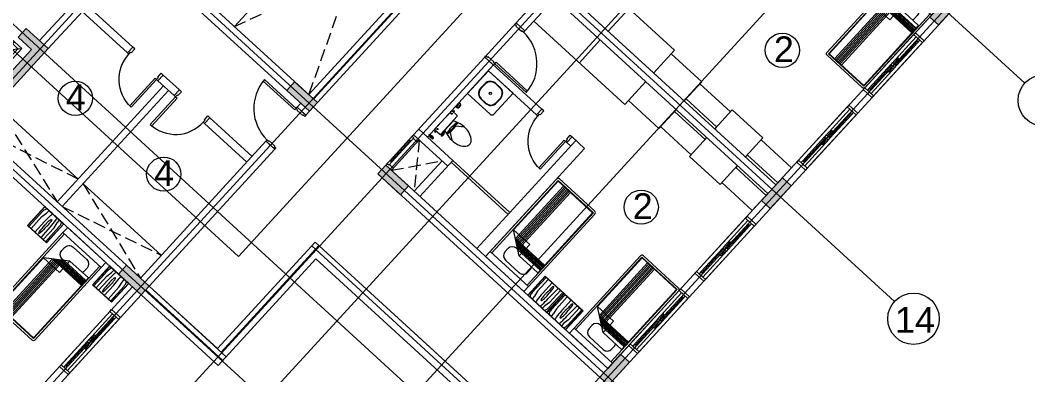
# Model space of a CAD drawing. Header units: metres. Extents: x 750 to 3116, y -341 to 1465.
# Drawn here: x 1608.08 to 1627.66, y 898.9 to 905.79 of the extents above; entities that cross this region are included whole.
import ezdxf
from ezdxf.enums import TextEntityAlignment as Align

# ---------------------------------------------------------------- set-up
doc = ezdxf.new("R2010")
doc.units = ezdxf.units.M
doc.linetypes.add('ACAD_ISO02W100', pattern=[15, 12, -3])
for name, color, linetype, lineweight in [('A-Door', 254, 'Continuous', 5), ('Bathroom Door', 252, 'Continuous', 5), ('Bathroom fur', 252, 'Continuous', 5), ('Centre Line', 7, 'Continuous', 13), ('Column', 50, 'Continuous', 20), ('Cutout', 153, 'Continuous', 5), ('Door', 253, 'Continuous', 5), ('Furniture', 44, 'Continuous', 5), ('GUIDE LINE', 7, 'Continuous', 5), ('Hatch', 251, 'Continuous', 5), ('Hidden line', 251, 'Continuous', 5), ('Interior wall', 31, 'Continuous', 13), ('Inverted beam', 252, 'Continuous', 5), ('Railing', 190, 'Continuous', 5), ('Wall ext', 20, 'Continuous', 18), ('WINDOW', 33, 'Continuous', 5)]:
    doc.layers.add(name, color=color, linetype=linetype, lineweight=lineweight)
doc.layers.add('Text', color=7, linetype='Continuous')
doc.styles.get("Standard").update_dxf_attribs({"font": 'arial.ttf'})
doc.styles.add('TEXT-DET', font='simplex.shx', dxfattribs={"width": 0.7})

# ---------------------------------------------------------------- blocks, each defined once
blk = doc.blocks.new('Water Closet')
at = {"layer": 'Bathroom fur', "linetype": 'Continuous', "lineweight": -3}
for p, q in [((1886.331, 447.871), (1886.35, 447.871)), ((1886.331, 447.851), (1886.35, 447.851)), ((1886.364, 447.861), (1886.346, 447.861)), ((1886.364, 447.861), (1886.349, 447.87)), ((1886.364, 447.861), (1886.349, 447.853)), ((1886.364, 447.861), (1886.355, 447.877)), ((1886.364, 447.861), (1886.355, 447.846)), ((1886.364, 447.861), (1886.364, 447.879)), ((1886.364, 447.861), (1886.364, 447.879)), ((1886.364, 447.861), (1886.364, 447.879)), ((1886.364, 447.861), (1886.364, 447.879)), ((1886.364, 447.861), (1886.364, 447.879)), ((1886.364, 447.861), (1886.364, 447.879)), ((1886.364, 447.861), (1886.364, 447.879)), ((1886.364, 447.861), (1886.364, 447.879)), ((1886.364, 447.861), (1886.364, 447.879)), ((1886.364, 447.861), (1886.364, 447.879)), ((1886.364, 447.861), (1886.364, 447.879)), ((1886.364, 447.861), (1886.364, 447.879)), ((1886.364, 447.861), (1886.373, 447.877)), ((1886.364, 447.861), (1886.379, 447.87)), ((1886.364, 447.861), (1886.381, 447.861)), ((1886.364, 447.861), (1886.379, 447.853)), ((1886.364, 447.861), (1886.373, 447.846)), ((1886.364, 447.861), (1886.364, 447.844)), ((1886.378, 447.871), (1886.416, 447.871)), ((1886.378, 447.851), (1886.416, 447.851)), ((1886.416, 447.851), (1886.416, 447.871))]:
    blk.add_line(p, q, dxfattribs=at)
at = {"layer": 'Bathroom fur', "linetype": 'ByBlock'}
for p, q in [((1886.152, 447.554), (1886.027, 447.644)), ((1886.217, 447.662), (1886.217, 447.713)), ((1886.239, 447.713), (1886.217, 447.713)), ((1886.217, 447.662), (1886.232, 447.625)), ((1886.239, 447.608), (1886.239, 447.713)), ((1886.239, 447.666), (1886.264, 447.666)), ((1886.264, 447.23), (1886.264, 447.703)), ((1886.407, 447.713), (1886.274, 447.713)), ((1886.39, 447.724), (1886.365, 447.724)), ((1886.365, 447.724), (1886.365, 447.715)), ((1886.39, 447.715), (1886.365, 447.715)), ((1886.387, 447.744), (1886.368, 447.744)), ((1886.368, 447.744), (1886.368, 447.724)), ((1886.387, 447.744), (1886.387, 447.724)), ((1886.39, 447.724), (1886.39, 447.715)), ((1886.416, 447.23), (1886.416, 447.703)), ((1886.152, 447.379), (1886.152, 447.554)), ((1886.232, 447.625), (1886.239, 447.625)), ((1886.239, 447.608), (1886.264, 447.608)), ((1886.256, 447.343), (1886.256, 447.59)), ((1886.152, 447.379), (1886.027, 447.288)), ((1886.407, 447.22), (1886.274, 447.22)), ((1886.365, 447.208), (1886.365, 447.218)), ((1886.39, 447.218), (1886.365, 447.218)), ((1886.39, 447.208), (1886.365, 447.208)), ((1886.368, 447.189), (1886.368, 447.208)), ((1886.387, 447.189), (1886.368, 447.189)), ((1886.387, 447.189), (1886.387, 447.208)), ((1886.39, 447.208), (1886.39, 447.218))]:
    blk.add_line(p, q, dxfattribs=at)
at = {"layer": 'Bathroom fur'}
for p, q in [((1886.356, 447.031), (1886.356, 447.081)), ((1886.366, 447.031), (1886.366, 447.081)), ((1886.416, 447.106), (1886.381, 447.106)), ((1886.416, 447.096), (1886.381, 447.096)), ((1886.416, 447.016), (1886.381, 447.016)), ((1886.416, 447.006), (1886.381, 447.006))]:
    blk.add_line(p, q, dxfattribs=at)
at = {"layer": 'Bathroom fur', "linetype": 'Continuous', "lineweight": -3}
blk.add_circle((1886.364, 447.861), 0.0175, dxfattribs=at)
at = {"layer": 'Bathroom fur', "linetype": 'ByBlock'}
for centre in [(1886.378, 447.669), (1886.378, 447.264)]:
    blk.add_circle(centre, 0.0123, dxfattribs=at)
at = {"layer": 'Bathroom fur', "linetype": 'Continuous', "lineweight": -3}
blk.add_arc((1886.331, 447.861), 0.01, 90.002, 270, dxfattribs=at)
at = {"layer": 'Bathroom fur', "linetype": 'ByBlock'}
for centre, radius, start, end in [((1886.035, 447.208), 0.446, 109.2942, 127.2549), ((1886.017, 447.095), 0.55, 64.2321, 103.6755), ((1886.274, 447.703), 0.00987, 90, 180), ((1886.407, 447.703), 0.00987, 0, 90), ((1885.835, 447.467), 0.119, 126.3794, 233.6206), ((1884.672, 447.479), 1.501, 353.4552, 5.5271), ((1885.552, 447.472), 0.65, 345.9276, 13.0204), ((1886.041, 447.728), 0.451, 232.2382, 250.1051), ((1886.017, 447.838), 0.55, 256.3245, 295.7679), ((1886.274, 447.23), 0.00987, 180, 270), ((1886.407, 447.23), 0.00987, 270, 0)]:
    blk.add_arc(centre, radius, start, end, dxfattribs=at)
at = {"layer": 'Bathroom fur'}
for centre, radius, start, end in [((1886.381, 447.081), 0.025, 90, 180), ((1886.381, 447.081), 0.015, 90, 180), ((1886.381, 447.031), 0.025, 180, 270), ((1886.381, 447.031), 0.015, 180, 270)]:
    blk.add_arc(centre, radius, start, end, dxfattribs=at)
at = {"layer": 'Bathroom fur', "style": 'TEXT-DET', "width": 0.6}
blk.add_text('1', height=0.06, dxfattribs=at).set_placement((1886.394, 447.07), align=Align.MIDDLE)
blk = doc.blocks.new('Bed')
at = {"layer": 'Furniture', "linetype": 'Continuous'}
for p, q in [((1878.327, 465.952), (1879.337, 465.952)), ((1878.327, 465.817), (1878.327, 465.952)), ((1879.337, 465.952), (1879.337, 465.817)), ((1879.337, 465.817), (1878.327, 465.817)), ((1878.327, 463.909), (1878.327, 465.817)), ((1878.367, 463.909), (1878.367, 465.817)), ((1878.642, 465.742), (1879.002, 465.742)), ((1879.297, 465.817), (1879.297, 463.909)), ((1879.337, 465.817), (1879.337, 463.909)), ((1878.377, 465.499), (1878.862, 465.499)), ((1878.377, 463.919), (1878.377, 465.499)), ((1878.525, 465.544), (1878.525, 465.624)), ((1878.862, 465.499), (1879.287, 465.199)), ((1878.862, 465.199), (1878.862, 465.499)), ((1879.12, 465.624), (1879.12, 465.544)), ((1878.962, 465.429), (1878.377, 465.429)), ((1878.992, 465.407), (1878.377, 465.407)), ((1879.022, 465.386), (1878.377, 465.386)), ((1879.052, 465.365), (1878.377, 465.365)), ((1879.082, 465.344), (1878.377, 465.344)), ((1879.112, 465.323), (1878.377, 465.323)), ((1879.142, 465.302), (1878.377, 465.302)), ((1878.962, 463.919), (1878.962, 465.429)), ((1879.002, 465.427), (1878.965, 465.427)), ((1878.992, 463.919), (1878.992, 465.407)), ((1879.022, 463.919), (1879.022, 465.386)), ((1879.052, 463.919), (1879.052, 465.365)), ((1879.082, 463.919), (1879.082, 465.344)), ((1879.112, 463.919), (1879.112, 465.323)), ((1879.142, 463.919), (1879.142, 465.302)), ((1879.287, 465.199), (1878.862, 465.199)), ((1879.287, 465.199), (1879.287, 463.919)), ((1879.297, 463.909), (1878.367, 463.909)), ((1879.287, 463.919), (1878.377, 463.919)), ((1879.297, 463.869), (1878.367, 463.869))]:
    blk.add_line(p, q, dxfattribs=at)
for centre, radius, start, end in [((1878.642, 465.624), 0.117, 90, 180), ((1879.002, 465.624), 0.117, 360, 90), ((1878.642, 465.544), 0.117, 180.0006, 202.5189), ((1879.002, 465.544), 0.117, 270, 0), ((1878.367, 463.909), 0.04, 180, 270), ((1879.297, 463.909), 0.04, 270, 0)]:
    blk.add_arc(centre, radius, start, end, dxfattribs=at)
blk = doc.blocks.new('Nightstand')
at = {"layer": 'Furniture'}
for p, q in [((1879.838, 464.54), (1879.838, 464.04)), ((1880.338, 464.54), (1879.838, 464.54)), ((1879.843, 464.535), (1879.843, 464.045)), ((1880.333, 464.535), (1879.843, 464.535)), ((1879.929, 464.358), (1879.951, 464.469)), ((1879.951, 464.469), (1879.951, 464.535)), ((1880.226, 464.469), (1880.226, 464.535)), ((1880.248, 464.358), (1880.226, 464.469)), ((1880.333, 464.045), (1880.333, 464.535)), ((1880.338, 464.04), (1880.338, 464.54)), ((1879.869, 464.442), (1879.871, 464.467)), ((1879.869, 464.045), (1879.869, 464.442)), ((1879.929, 464.045), (1879.929, 464.358)), ((1879.997, 464.32), (1879.991, 464.045)), ((1880.074, 464.444), (1880.068, 464.44)), ((1880.08, 464.44), (1880.074, 464.444)), ((1880.147, 464.32), (1880.147, 464.045)), ((1880.248, 464.045), (1880.248, 464.358)), ((1880.308, 464.442), (1880.305, 464.467)), ((1880.308, 464.045), (1880.308, 464.442)), ((1880.068, 464.081), (1880.074, 464.077)), ((1880.074, 464.077), (1880.08, 464.081)), ((1879.838, 464.04), (1880.338, 464.04)), ((1879.843, 464.045), (1880.333, 464.045))]:
    blk.add_line(p, q, dxfattribs=at)
for centre, radius, start, end in [((1880.021, 464.452), 0.15, 146.5657, 174.2856), ((1881.576, 464.32), 1.578, 174.0179, 180), ((1880.825, 464.399), 0.823, 170.5074, 174.0179), ((1879.315, 464.399), 0.828, 5.9821, 9.4446), ((1878.564, 464.32), 1.583, 0, 5.9821), ((1880.156, 464.452), 0.15, 5.7144, 33.4343), ((1880.715, 464.32), 0.664, 175.5997, 180), ((1880.715, 464.32), 0.664, 180, 184.4003), ((1880.395, 464.345), 0.343, 169.4757, 175.5997), ((1880.197, 464.382), 0.142, 155.8434, 169.4757), ((1879.951, 464.382), 0.142, 10.5243, 24.1566), ((1879.753, 464.345), 0.343, 4.4003, 10.5243), ((1879.433, 464.32), 0.664, 0, 4.4003), ((1879.433, 464.32), 0.664, 355.5997, 0), ((1886.298, 464.381), 6.246, 181.0259, 182.4606), ((1880.197, 464.139), 0.142, 190.5243, 204.1566), ((1879.951, 464.139), 0.142, 335.8434, 349.4757), ((1873.85, 464.381), 6.246, 357.5394, 358.9741)]:
    blk.add_arc(centre, radius, start, end, dxfattribs=at)
blk = doc.blocks.new('Wash bashin')
at = {"layer": 'Bathroom fur', "ltscale": 0.35}
for p, q in [((1884.067, 437.333), (1884.067, 437.883)), ((1884.117, 437.933), (1884.717, 437.933)), ((1884.717, 437.333), (1884.717, 437.933)), ((1884.067, 437.333), (1884.717, 437.333))]:
    blk.add_line(p, q, dxfattribs=at)
at = {"layer": 'Bathroom fur'}
for p, q in [((1884.327, 437.838), (1884.447, 437.838)), ((1884.177, 437.568), (1884.177, 437.688)), ((1884.185, 437.568), (1884.185, 437.688)), ((1884.327, 437.83), (1884.447, 437.83)), ((1884.589, 437.688), (1884.589, 437.568)), ((1884.597, 437.688), (1884.597, 437.568)), ((1884.447, 437.426), (1884.327, 437.426)), ((1884.447, 437.418), (1884.327, 437.418))]:
    blk.add_line(p, q, dxfattribs=at)
blk.add_circle((1884.392, 437.633), 0.0225, dxfattribs=at)
at = {"layer": 'Bathroom fur', "ltscale": 0.35}
blk.add_arc((1884.117, 437.883), 0.05, 90, 180, dxfattribs=at)
at = {"layer": 'Bathroom fur'}
for centre, radius, start, end in [((1884.327, 437.688), 0.15, 90, 180), ((1884.447, 437.688), 0.15, 0, 90), ((1884.327, 437.688), 0.142, 90, 180), ((1884.447, 437.688), 0.142, 0, 90), ((1884.327, 437.568), 0.15, 180, 270), ((1884.327, 437.568), 0.142, 180, 270), ((1884.447, 437.568), 0.15, 270, 0), ((1884.447, 437.568), 0.142, 270, 0)]:
    blk.add_arc(centre, radius, start, end, dxfattribs=at)
blk = doc.blocks.new('Door 900')
at = {"layer": 'A-Door'}
for points in [[(29934124, 12198491), (29934164, 12198491), (29934164, 12198476), (29934239, 12198476), (29934314, 12198476), (29934314, 12198491), (29934354, 12198491), (29934354, 12198524), (29934239, 12198524), (29934124, 12198524)], [(29934164, 12197672), (29934314, 12197672), (29934314, 12197658), (29934354, 12197658), (29934354, 12197624), (29934239, 12197624), (29934124, 12197624), (29934124, 12197658), (29934164, 12197658)]]:
    blk.add_lwpolyline(points, close=True, dxfattribs=at)
blk.add_lwpolyline([(29935187, 12197658), (29934354, 12197658), (29934354, 12197698), (29935185, 12197698)], dxfattribs=at)
blk.add_arc((29934327, 12197631), 860, 1.7769, 88.2024, dxfattribs=at)
blk = doc.blocks.new('Door1')
at = {"layer": 'Bathroom Door'}
for p, q in [((1900.586, 444.886), (1899.856, 444.886)), ((1900.586, 444.846), (1899.857, 444.846))]:
    blk.add_line(p, q, dxfattribs=at)
for points in [[(1900.736, 444.921), (1900.586, 444.921), (1900.586, 444.886), (1900.636, 444.886), (1900.636, 444.871), (1900.736, 444.871), (1900.736, 444.921)], [(1900.586, 444.886), (1900.586, 444.846)], [(1900.736, 444.121), (1900.586, 444.121), (1900.586, 444.156), (1900.636, 444.156), (1900.636, 444.171), (1900.736, 444.171), (1900.736, 444.121)]]:
    blk.add_lwpolyline(points, dxfattribs=at)
blk.add_arc((1900.586, 444.886), 0.73, 180, 270, dxfattribs=at)
blk = doc.blocks.new('WINODO1')
at = {"layer": 'WINDOW', "linetype": 'Continuous'}
for p, q in [((2471212540, 936769700), (2471212491, 936769700)), ((2471212491, 936769700), (2471212491, 936769470)), ((2471212540, 936769700), (2471212540, 936769470)), ((2471213991, 936769700), (2471213943, 936769700)), ((2471213943, 936769700), (2471213943, 936769470)), ((2471213991, 936769700), (2471213991, 936769470)), ((2471212540, 936769470), (2471212491, 936769470)), ((2471213991, 936769470), (2471213943, 936769470))]:
    blk.add_line(p, q, dxfattribs=at)
at = {"layer": 'WINDOW'}
for p, q in [((2471212540, 936769700), (2471213943, 936769700)), ((2471212588, 936769633), (2471213217, 936769633)), ((2471212588, 936769585), (2471213217, 936769585)), ((2471213193, 936769561), (2471213089, 936769561)), ((2471213241, 936769633), (2471213943, 936769633)), ((2471213266, 936769585), (2471213895, 936769585)), ((2471213290, 936769609), (2471213394, 936769609)), ((2471213241, 936769537), (2471212540, 936769537)), ((2471212540, 936769470), (2471213943, 936769470)), ((2471213266, 936769537), (2471213895, 936769537))]:
    blk.add_line(p, q, dxfattribs=at)
at = {"layer": 'WINDOW', "color": 4}
blk.add_line((2471212588, 936769609), (2471213217, 936769609), dxfattribs=at)
at = {"layer": 'WINDOW', "color": 4, "true_color": 0x1fffff}
blk.add_line((2471213266, 936769561), (2471213895, 936769561), dxfattribs=at)
at = {"layer": 'WINDOW'}
for points in [[(2471212540, 936769585), (2471212588, 936769585), (2471212588, 936769633), (2471212540, 936769633)], [(2471213076, 936769561), (2471213089, 936769568), (2471213089, 936769554)], [(2471213217, 936769585), (2471213266, 936769585), (2471213266, 936769633), (2471213217, 936769633)], [(2471213217, 936769537), (2471213266, 936769537), (2471213266, 936769585), (2471213217, 936769585)], [(2471213406, 936769609), (2471213394, 936769616), (2471213394, 936769602)], [(2471213895, 936769537), (2471213943, 936769537), (2471213943, 936769585), (2471213895, 936769585)]]:
    blk.add_lwpolyline(points, close=True, dxfattribs=at)
blk = doc.blocks.new('700mm Door')
at = {"layer": 'Door'}
for points in [[(11493508.327, 4446107.926), (11493508.287, 4446107.926), (11493508.287, 4446107.776), (11493508.344, 4446107.776), (11493508.344, 4446107.868), (11493508.344, 4446107.88), (11493508.327, 4446107.88)], [(11493508.327, 4446107.88), (11493508.413, 4446107.88), (11493508.413, 4446107.926), (11493508.327, 4446107.926)], [(11493508.413, 4446107.891), (11493508.961, 4446107.891), (11493508.961, 4446107.914), (11493508.413, 4446107.914)], [(11493509.047, 4446107.88), (11493508.961, 4446107.88), (11493508.961, 4446107.926), (11493509.047, 4446107.926)], [(11493509.047, 4446107.926), (11493509.047, 4446107.88), (11493509.03, 4446107.88), (11493509.03, 4446107.868), (11493509.03, 4446107.776), (11493509.087, 4446107.776), (11493509.087, 4446107.926)]]:
    blk.add_lwpolyline(points, close=True, dxfattribs=at)
at = {"layer": 'Door', "color": 1}
blk.add_lwpolyline([(11493508.413, 4446107.88), (11493508.961, 4446107.88), (11493508.961, 4446107.926), (11493508.413, 4446107.926)], close=True, dxfattribs=at)
blk = doc.blocks.new('lift1')
at = {"layer": 'Hatch', "transparency": 33554687}
h = blk.add_hatch(color=256, dxfattribs=at)
h.dxf.hatch_style = 1
h.paths.add_polyline_path([(29921053, 12204431), (29920354, 12203626), (29920180, 12203777), (29920729, 12204408), (29919333, 12205622), (29919104, 12205358), (29918930, 12205509), (29919310, 12205946)])
h.paths.add_polyline_path([(29920180, 12203777), (29920354, 12203626), (29919768, 12202951), (29918024, 12204467), (29918405, 12204905), (29918579, 12204754), (29918349, 12204489), (29919745, 12203276)])
at = {"lineweight": 5}
for p, q in [((29919536, 12203651), (29919330, 12205430)), ((29920333, 12204556), (29918533, 12204526)), ((29920311, 12204167), (29919926, 12203735)), ((29920353, 12204131), (29920272, 12204201)), ((29919968, 12203699), (29919886, 12203770))]:
    blk.add_line(p, q, dxfattribs=at)
for p, q in [((29919194, 12205280), (29919238, 12205241)), ((29918669, 12204676), (29918707, 12204643))]:
    blk.add_line(p, q)
for points in [[(29920333, 12204556), (29919330, 12205430), (29918533, 12204526), (29919536, 12203651)], [(29920182, 12204188), (29919887, 12203861), (29920056, 12203714), (29920350, 12204041)]]:
    blk.add_lwpolyline(points, close=True, dxfattribs=at)
blk.add_lwpolyline([(29918707, 12204643), (29918610, 12204531), (29919531, 12203728), (29920256, 12204550), (29919335, 12205353), (29919238, 12205241)], dxfattribs=at)
at = {"layer": 'Column'}
blk.add_lwpolyline([(29918930, 12205509), (29919310, 12205946), (29921053, 12204431), (29919768, 12202951), (29918024, 12204467), (29918405, 12204905), (29918579, 12204754), (29918349, 12204489), (29919745, 12203276), (29920729, 12204408), (29919333, 12205622), (29919104, 12205358), (29918930, 12205509)], dxfattribs=at)

msp = doc.modelspace()

# ---------------------------------------------------------------- hatches: boundary and pattern name
at = {"layer": 'Hatch', "transparency": 33554687}
h = msp.add_hatch(color=256, dxfattribs=at)
h.dxf.hatch_style = 1
h.paths.add_polyline_path([(1646.175, 894.777), (1646.005, 894.932), (1645.846, 894.759), (1645.755, 894.659), (1645.6, 894.49), (1645.769, 894.334)])
h.paths.add_polyline_path([(1649.318, 898.209), (1649.149, 898.364), (1648.743, 897.922), (1648.913, 897.766)])
h.paths.add_polyline_path([(1652.587, 901.777), (1652.417, 901.933), (1652.384, 901.896), (1652.292, 901.796), (1652.012, 901.49), (1652.182, 901.335)])
h.paths.add_polyline_path([(1655.856, 905.346), (1655.686, 905.501), (1655.281, 905.059), (1655.45, 904.903)])
h.paths.add_polyline_path([(1659.124, 908.914), (1658.955, 909.07), (1658.549, 908.627), (1658.719, 908.472)])
h.paths.add_polyline_path([(1661.826, 912.752), (1661.67, 912.582), (1662.113, 912.177), (1662.268, 912.346)])
h.paths.add_polyline_path([(1657.785, 916.453), (1657.629, 916.284), (1658.072, 915.878), (1658.227, 916.048)])
h.paths.add_polyline_path([(1654.516, 912.885), (1654.361, 912.715), (1654.471, 912.614), (1654.803, 912.31), (1654.958, 912.479)])
h.paths.add_polyline_path([(1652.746, 914.506), (1652.591, 914.336), (1653.033, 913.931), (1653.189, 914.1)])
h.paths.add_polyline_path([(1651.542, 909.297), (1651.372, 909.453), (1650.967, 909.01), (1651.137, 908.855)])
h.paths.add_polyline_path([(1650.045, 910.668), (1649.875, 910.824), (1649.47, 910.381), (1649.64, 910.226)])
h.paths.add_polyline_path([(1647.979, 905.748), (1647.823, 905.578), (1647.934, 905.477), (1648.266, 905.173), (1648.421, 905.342)])
h.paths.add_polyline_path([(1646.541, 907.065), (1646.209, 907.369), (1646.053, 907.199), (1646.496, 906.794), (1646.651, 906.963)])
h.paths.add_polyline_path([(1645.004, 902.16), (1644.835, 902.315), (1644.43, 901.873), (1644.599, 901.718)])
h.paths.add_polyline_path([(1643.632, 903.668), (1643.463, 903.823), (1643.058, 903.381), (1643.227, 903.225)])
h.paths.add_polyline_path([(1641.441, 898.611), (1641.286, 898.441), (1641.728, 898.036), (1641.884, 898.205)])
h.paths.add_polyline_path([(1640.114, 899.826), (1639.944, 899.982), (1639.539, 899.539), (1639.709, 899.384)])
h.paths.add_polyline_path([(1636.735, 896.359), (1636.403, 896.663), (1636.247, 896.493), (1636.69, 896.088), (1636.845, 896.258)])
h.paths.add_polyline_path([(1631.152, 901.975), (1630.982, 902.13), (1630.577, 901.688), (1630.746, 901.532)])
h.paths.add_polyline_path([(1634.17, 905.27), (1634.001, 905.426), (1633.595, 904.983), (1633.765, 904.828)])
h.paths.add_polyline_path([(1637.689, 909.112), (1637.519, 909.267), (1637.114, 908.825), (1637.284, 908.669)])
h.paths.add_polyline_path([(1640.833, 912.544), (1640.663, 912.699), (1640.258, 912.257), (1640.427, 912.101), (1640.461, 912.138), (1640.552, 912.238)])
h.paths.add_polyline_path([(1644.101, 916.112), (1643.932, 916.268), (1643.527, 915.825), (1643.696, 915.67)])
h.paths.add_polyline_path([(1646.999, 919.275), (1647.09, 919.375), (1647.245, 919.545), (1647.076, 919.7), (1646.67, 919.257), (1646.84, 919.102)])
h.paths.add_polyline_path([(1636.008, 916.712), (1635.839, 916.868), (1635.433, 916.425), (1635.603, 916.27)])
h.paths.add_polyline_path([(1631.525, 920.819), (1631.369, 920.649), (1631.48, 920.548), (1631.812, 920.244), (1631.967, 920.414)])
h.paths.add_polyline_path([(1628.676, 917.368), (1628.506, 917.523), (1628.101, 917.081), (1628.27, 916.925)])
h.paths.add_polyline_path([(1632.989, 913.417), (1632.82, 913.572), (1632.415, 913.129), (1632.584, 912.974)])
h.paths.add_polyline_path([(1629.471, 909.575), (1629.301, 909.73), (1628.896, 909.288), (1629.066, 909.133)])
h.paths.add_polyline_path([(1624.987, 913.682), (1624.832, 913.512), (1625.274, 913.107), (1625.43, 913.277)])
h.paths.add_polyline_path([(1626.327, 906.143), (1626.157, 906.298), (1626.124, 906.262), (1626.032, 906.162), (1625.752, 905.856), (1625.922, 905.701)])
h.paths.add_polyline_path([(1621.719, 910.113), (1621.563, 909.944), (1621.674, 909.842), (1622.006, 909.538), (1622.161, 909.708)])
h.paths.add_polyline_path([(1619.949, 911.734), (1619.794, 911.565), (1620.236, 911.16), (1620.391, 911.329), (1620.281, 911.43)])
h.paths.add_polyline_path([(1623.218, 915.303), (1623.062, 915.133), (1623.505, 914.728), (1623.66, 914.898)])
h.paths.add_polyline_path([(1626.486, 918.871), (1626.331, 918.702), (1626.773, 918.297), (1626.929, 918.466)])
h.paths.add_polyline_path([(1622.117, 922.874), (1621.962, 922.704), (1622.404, 922.299), (1622.56, 922.468)])
h.paths.add_polyline_path([(1619.143, 919.286), (1618.973, 919.441), (1618.568, 918.999), (1618.738, 918.844)])
h.paths.add_polyline_path([(1615.874, 915.718), (1615.705, 915.873), (1615.299, 915.43), (1615.469, 915.275)])
h.paths.add_polyline_path([(1612.731, 912.285), (1612.561, 912.441), (1612.156, 911.998), (1612.325, 911.843)])
h.paths.add_polyline_path([(1617.373, 908.033), (1617.203, 908.189), (1616.798, 907.746), (1616.967, 907.591)])
h.paths.add_polyline_path([(1618.745, 906.526), (1618.575, 906.681), (1618.17, 906.239), (1618.339, 906.083)])
h.paths.add_polyline_path([(1623.058, 902.574), (1622.889, 902.73), (1622.483, 902.287), (1622.653, 902.132)])
h.paths.add_polyline_path([(1619.915, 899.142), (1619.745, 899.298), (1619.34, 898.855), (1619.509, 898.7)])
h.paths.add_polyline_path([(1615.181, 902.976), (1615.026, 902.807), (1615.468, 902.401), (1615.624, 902.571)])
h.paths.add_polyline_path([(1613.411, 904.597), (1613.256, 904.428), (1613.699, 904.022), (1613.854, 904.192)])
h.paths.add_polyline_path([(1609.042, 908.599), (1608.887, 908.43), (1609.329, 908.025), (1609.485, 908.194)])
h.paths.add_polyline_path([(1610.143, 901.029), (1609.987, 900.859), (1610.43, 900.454), (1610.585, 900.624)])
h.paths.add_polyline_path([(1607.566, 897.328), (1607.397, 897.483), (1606.992, 897.041), (1607.161, 896.885)])
h.paths.add_polyline_path([(1602.924, 901.58), (1602.755, 901.735), (1602.35, 901.293), (1602.519, 901.137)])
h.paths.add_polyline_path([(1604.823, 912.966), (1604.653, 913.121), (1604.495, 912.948), (1604.403, 912.849), (1604.248, 912.679), (1604.418, 912.524)])
h.paths.add_polyline_path([(1607.842, 916.262), (1607.672, 916.417), (1607.267, 915.975), (1607.436, 915.819)])
h.paths.add_polyline_path([(1603.528, 920.213), (1603.358, 920.368), (1602.953, 919.926), (1603.123, 919.771)])
h.paths.add_polyline_path([(1600.09, 916.8), (1599.934, 916.63), (1600.377, 916.225), (1600.532, 916.395)])
h.paths.add_polyline_path([(1602.031, 921.584), (1601.861, 921.74), (1601.456, 921.297), (1601.626, 921.142)])
h.paths.add_polyline_path([(1596.087, 927.028), (1595.918, 927.184), (1595.513, 926.741), (1595.682, 926.586)])
h.paths.add_polyline_path([(1592.944, 923.596), (1592.774, 923.752), (1592.369, 923.309), (1592.538, 923.154)])
h.paths.add_polyline_path([(1598.32, 918.421), (1598.164, 918.251), (1598.607, 917.846), (1598.762, 918.016)])
h.paths.add_polyline_path([(1595.619, 914.584), (1595.449, 914.739), (1595.044, 914.297), (1595.213, 914.141)])
h.paths.add_polyline_path([(1589.675, 920.028), (1589.505, 920.183), (1589.1, 919.741), (1589.27, 919.585)])
h.paths.add_polyline_path([(1586.406, 916.459), (1586.237, 916.615), (1585.831, 916.172), (1586.001, 916.017)])
h.paths.add_polyline_path([(1592.225, 910.879), (1591.782, 911.284), (1591.627, 911.114), (1592.07, 910.709)])
h.paths.add_polyline_path([(1593.995, 909.258), (1593.552, 909.663), (1593.397, 909.493), (1593.839, 909.088)])
h.paths.add_polyline_path([(1596.821, 913.231), (1596.666, 913.062), (1597.108, 912.657), (1597.263, 912.826)])
h.paths.add_polyline_path([(1601.304, 909.125), (1601.135, 909.28), (1600.729, 908.838), (1600.899, 908.682)])
h.paths.add_polyline_path([(1598.161, 905.693), (1597.991, 905.848), (1597.586, 905.405), (1597.755, 905.25)])
h.paths.add_polyline_path([(1594.892, 902.124), (1594.722, 902.279), (1594.317, 901.837), (1594.487, 901.682)])
h.paths.add_polyline_path([(1590.578, 906.075), (1590.408, 906.231), (1590.003, 905.788), (1590.173, 905.633)])
h.paths.add_polyline_path([(1589.081, 907.447), (1588.912, 907.602), (1588.506, 907.159), (1588.676, 907.004)])
h.paths.add_polyline_path([(1583.138, 912.891), (1582.968, 913.046), (1582.563, 912.604), (1582.732, 912.448)])
h.paths.add_polyline_path([(1579.869, 909.322), (1579.699, 909.477), (1579.294, 909.035), (1579.464, 908.88)])
h.paths.add_polyline_path([(1585.245, 904.147), (1585.09, 903.977), (1585.532, 903.572), (1585.687, 903.742)])
h.paths.add_polyline_path([(1587.015, 902.526), (1586.859, 902.356), (1587.302, 901.951), (1587.457, 902.121)])
h.paths.add_polyline_path([(1582.669, 900.446), (1582.499, 900.601), (1582.094, 900.159), (1582.263, 900.003)])
h.paths.add_polyline_path([(1576.725, 905.89), (1576.556, 906.045), (1576.15, 905.603), (1576.32, 905.448)])
h.paths.add_polyline_path([(1591.748, 898.692), (1591.579, 898.847), (1591.42, 898.674), (1591.329, 898.574), (1591.173, 898.405), (1591.343, 898.249)])
h.paths.add_polyline_path([(1561.743, 900.657), (1561.574, 900.813), (1561.169, 900.37), (1561.339, 900.215)])
h.paths.add_polyline_path([(1566.286, 905.63), (1566.116, 905.785), (1565.712, 905.342), (1565.882, 905.187)])
h.paths.add_polyline_path([(1570.833, 910.605), (1570.663, 910.76), (1570.258, 910.317), (1570.428, 910.162)])
h.paths.add_polyline_path([(1575.254, 915.444), (1574.811, 915.849), (1574.656, 915.679), (1575.099, 915.275)])
h.paths.add_polyline_path([(1579.283, 920.744), (1579.128, 920.574), (1579.571, 920.169), (1579.726, 920.339)])
h.paths.add_polyline_path([(1568.934, 921.47), (1568.764, 921.625), (1568.36, 921.182), (1568.529, 921.027)])
h.paths.add_polyline_path([(1564.388, 916.494), (1564.218, 916.649), (1563.813, 916.206), (1563.983, 916.051)])
h.paths.add_polyline_path([(1559.841, 911.518), (1559.672, 911.673), (1559.267, 911.23), (1559.437, 911.075)])
h.paths.add_polyline_path([(1557.524, 908.982), (1557.211, 909.269), (1557.211, 909.269), (1557.196, 909.283), (1557.081, 909.387), (1556.926, 909.217), (1557.369, 908.813)])
h.paths.add_polyline_path([(1555.295, 906.542), (1555.125, 906.698), (1554.721, 906.255), (1554.89, 906.099)])
h.paths.add_polyline_path([(1552.096, 913.942), (1551.941, 913.772), (1551.941, 913.772), (1552.384, 913.368), (1552.539, 913.538)])
h.paths.add_polyline_path([(1554.583, 916.323), (1554.413, 916.478), (1554.008, 916.035), (1554.178, 915.88)])
h.paths.add_polyline_path([(1559.129, 921.299), (1558.959, 921.454), (1558.555, 921.011), (1558.724, 920.856)])
h.paths.add_polyline_path([(1563.675, 926.275), (1563.506, 926.43), (1563.101, 925.987), (1563.271, 925.832)])
h.paths.add_polyline_path([(1567.853, 931.188), (1567.698, 931.018), (1568.141, 930.613), (1568.296, 930.783)])

# ---------------------------------------------------------------- linework, layer by layer
at = {"layer": 'Bathroom fur'}
for p, q in [((1616.453, 903.032), (1617.559, 902.019)), ((1616.487, 903.069), (1617.593, 902.056))]:
    msp.add_line(p, q, dxfattribs=at)
at = {"layer": 'Centre Line', "color": 30, "true_color": 0xf26722}
for p, q in [((1625.068, 900.327), (1594.365, 928.45)), ((1628.773, 927.408), (1601.684, 897.834)), ((1621.799, 896.758), (1591.097, 924.881)), ((1632.139, 924.325), (1605.05, 894.751)), ((1633.636, 922.953), (1606.547, 893.38)), ((1619.935, 894.724), (1589.233, 922.847)), ((1634.543, 922.123), (1607.454, 892.549)), ((1618.531, 893.19), (1587.828, 921.313)), ((1636.077, 920.718), (1608.988, 891.144)), ((1637.95, 919.002), (1610.861, 889.428)), ((1627.599, 904.571), (1613.29, 917.678))]:
    msp.add_line(p, q, dxfattribs=at)
at = {"layer": 'Centre Line', "color": 3, "true_color": 0x1fff1f}
msp.add_lwpolyline([(1560.568, 936.238), (1582.572, 916.083), (1588.732, 922.807), (1612.323, 901.198), (1624.767, 914.784), (1647.479, 893.98)], dxfattribs=at)
at = {"layer": 'Centre Line', "color": 30, "true_color": 0xf26722}
for centre in [(1627.968, 904.233), (1625.437, 899.989)]:
    msp.add_circle(centre, 0.5, dxfattribs=at)
at = {"layer": 'Column'}
for points in [[(1625.752, 905.856), (1626.157, 906.298), (1626.327, 906.143), (1625.922, 905.701), (1625.752, 905.856)], [(1613.699, 904.022), (1613.256, 904.428), (1613.411, 904.597), (1613.854, 904.192), (1613.699, 904.022)], [(1615.468, 902.401), (1615.026, 902.807), (1615.181, 902.976), (1615.624, 902.571), (1615.468, 902.401)], [(1622.483, 902.287), (1622.889, 902.73), (1623.058, 902.574), (1622.653, 902.132), (1622.483, 902.287)], [(1610.43, 900.454), (1609.987, 900.859), (1610.143, 901.029), (1610.585, 900.624), (1610.43, 900.454)], [(1619.34, 898.855), (1619.745, 899.298), (1619.915, 899.142), (1619.509, 898.7), (1619.34, 898.855)]]:
    msp.add_lwpolyline(points, dxfattribs=at)
at = {"layer": 'Cutout', "linetype": 'ACAD_ISO02W100', "ltscale": 0.02}
for p, q in [((1615.352, 909.07), (1613.684, 904.347)), ((1612.239, 905.671), (1616.798, 907.746)), ((1607.624, 904.149), (1608.799, 902.26)), ((1609.204, 902.702), (1607.219, 903.707)), ((1615.832, 903.465), (1615.734, 902.47)), ((1615.292, 902.875), (1616.275, 903.06)), ((1609.3, 902.614), (1610.416, 900.779)), ((1608.895, 902.172), (1610.821, 901.221))]:
    msp.add_line(p, q, dxfattribs=at)
at = {"layer": 'Furniture'}
for p, q in [((1619.025, 906.832), (1620.795, 905.211)), ((1618.059, 905.777), (1619.829, 904.156))]:
    msp.add_line(p, q, dxfattribs=at)
for points in [[(1622.764, 902.593), (1618.62, 906.389), (1619.025, 906.832)], [(1622.608, 902.424), (1618.464, 906.22), (1618.059, 905.777)], [(1619.91, 906.021), (1619.504, 905.579)], [(1618.944, 904.967), (1619.349, 905.409)], [(1620.795, 905.211), (1620.389, 904.768)], [(1620.727, 905.137), (1621.321, 904.593), (1620.983, 904.225)], [(1619.829, 904.156), (1620.234, 904.599)], [(1621.287, 904.556), (1621.881, 904.013)], [(1619.896, 904.23), (1620.49, 903.686), (1620.828, 904.055)], [(1620.983, 904.225), (1621.017, 904.262), (1621.61, 903.718), (1621.577, 903.681)], [(1620.828, 904.055), (1620.794, 904.018), (1621.387, 903.474), (1621.421, 903.511)], [(1621.577, 903.681), (1621.914, 904.05), (1622.508, 903.506), (1622.17, 903.137)], [(1620.524, 903.723), (1621.117, 903.179)], [(1621.421, 903.511), (1621.083, 903.143), (1621.677, 902.599), (1622.015, 902.968)], [(1622.474, 903.469), (1623.068, 902.925), (1622.764, 902.593)], [(1622.204, 903.174), (1622.798, 902.63)], [(1622.015, 902.968), (1621.981, 902.931), (1622.575, 902.387)], [(1621.711, 902.636), (1622.304, 902.092), (1622.608, 902.424)]]:
    msp.add_lwpolyline(points, dxfattribs=at)
at = {"layer": 'GUIDE LINE'}
for centre in [(1622.886, 905.208), (1609.151, 904.275), (1610.868, 902.801), (1620.145, 902.159)]:
    msp.add_circle(centre, 0.333, dxfattribs=at)
at = {"layer": 'Hidden line'}
for p, q in [((1617.106, 905.078), (1617.714, 905.742)), ((1607.624, 904.149), (1609.204, 902.702)), ((1615.722, 903.566), (1615.181, 902.976)), ((1615.832, 903.465), (1615.292, 902.875)), ((1609.3, 902.614), (1610.821, 901.221))]:
    msp.add_line(p, q, dxfattribs=at)
at = {"layer": 'Interior wall'}
for p, q in [((1609.387, 906.074), (1610.266, 905.268)), ((1609.285, 905.963), (1610.165, 905.157)), ((1610.266, 905.268), (1610.165, 905.157)), ((1610.856, 904.728), (1610.755, 904.617)), ((1610.856, 904.728), (1611.173, 904.437)), ((1610.865, 904.516), (1608.799, 902.26)), ((1610.755, 904.617), (1611.072, 904.327)), ((1610.961, 904.428), (1608.895, 902.172)), ((1611.173, 904.437), (1611.072, 904.327)), ((1611.763, 903.897), (1611.662, 903.786)), ((1611.763, 903.897), (1612.583, 903.145)), ((1611.662, 903.786), (1612.482, 903.035))]:
    msp.add_line(p, q, dxfattribs=at)
at = {"layer": 'Inverted beam'}
for p, q in [((1613.684, 904.347), (1616.798, 907.746)), ((1613.854, 904.192), (1616.967, 907.591))]:
    msp.add_line(p, q, dxfattribs=at)
msp.add_lwpolyline([(1619.509, 898.7), (1618.138, 897.203), (1613.824, 901.154), (1611.927, 899.083), (1610.43, 900.454), (1610.585, 900.624), (1611.913, 899.408), (1613.81, 901.479), (1618.124, 897.528), (1619.34, 898.855), (1619.509, 898.7)], dxfattribs=at)
at = {"layer": 'Railing'}
for p, q in [((1613.78, 904.26), (1616.894, 907.659)), ((1613.854, 904.192), (1616.967, 907.591)), ((1611.913, 899.408), (1613.81, 901.479)), ((1611.986, 899.34), (1613.884, 901.412)), ((1613.743, 901.406), (1618.056, 897.454)), ((1613.81, 901.479), (1618.124, 897.528)), ((1610.518, 900.55), (1612.015, 899.179)), ((1610.585, 900.624), (1612.082, 899.252))]:
    msp.add_line(p, q, dxfattribs=at)
at = {"layer": 'Wall ext'}
for p, q in [((1619.509, 898.7), (1629.471, 909.575)), ((1612.239, 905.671), (1615.352, 909.07)), ((1609.042, 908.599), (1613.854, 904.192)), ((1608.887, 908.43), (1613.699, 904.022)), ((1617.714, 905.742), (1619.03, 907.178)), ((1608.454, 905.396), (1609.487, 906.524)), ((1608.624, 905.241), (1609.657, 906.368)), ((1618.62, 906.389), (1622.764, 902.593)), ((1617.884, 905.586), (1618.464, 906.22)), ((1622.608, 902.424), (1618.464, 906.22)), ((1625.877, 905.992), (1622.764, 902.593)), ((1617.884, 905.586), (1617.714, 905.742)), ((1625.472, 905.55), (1625.641, 905.395)), ((1617.106, 905.078), (1615.722, 903.566)), ((1618.212, 904.065), (1617.106, 905.078)), ((1615.993, 903.521), (1617.276, 904.923)), ((1618.111, 903.954), (1617.175, 904.812)), ((1606.216, 904.626), (1610.143, 901.029)), ((1606.061, 904.456), (1609.987, 900.859)), ((1624.459, 904.444), (1624.628, 904.288)), ((1613.461, 904.104), (1613.529, 904.178)), ((1613.461, 904.104), (1613.631, 903.949)), ((1613.631, 903.949), (1613.854, 904.192)), ((1624.182, 904.142), (1624.352, 903.987)), ((1618.111, 903.954), (1618.212, 904.065)), ((1616.487, 903.069), (1615.823, 903.677)), ((1616.385, 902.958), (1615.722, 903.566)), ((1618.701, 903.414), (1618.802, 903.524)), ((1619.046, 903.301), (1618.802, 903.524)), ((1610.416, 900.779), (1612.854, 903.44)), ((1610.585, 900.624), (1613.023, 903.285)), ((1612.854, 903.44), (1613.023, 903.285)), ((1616.951, 901.355), (1618.876, 903.457)), ((1617.121, 901.2), (1619.046, 903.301)), ((1618.775, 903.346), (1618.701, 903.414)), ((1615.181, 902.976), (1615.026, 902.807)), ((1615.181, 902.976), (1619.495, 899.025)), ((1615.734, 902.47), (1616.275, 903.06)), ((1615.845, 902.368), (1616.487, 903.069)), ((1623.169, 903.036), (1623.339, 902.881)), ((1615.026, 902.807), (1619.509, 898.7)), ((1619.495, 899.025), (1622.608, 902.424)), ((1622.203, 901.981), (1622.373, 901.826)), ((1621.19, 900.875), (1621.36, 900.72)), ((1610.26, 900.609), (1607.147, 897.21)), ((1620.914, 900.573), (1621.083, 900.418)), ((1610.43, 900.454), (1607.161, 896.885)), ((1609.855, 900.167), (1610.025, 900.012)), ((1619.9, 899.467), (1620.07, 899.312)), ((1608.842, 899.061), (1609.011, 898.905))]:
    msp.add_line(p, q, dxfattribs=at)

# ---------------------------------------------------------------- block references
at = {"xscale": -0.001, "yscale": 0.001, "zscale": 0.001, "rotation": 6.515594439841745}
msp.add_blockref('lift1', (32718.293, -7825.49), dxfattribs=at)
at = {"xscale": -1}
for name, p, rotation in [('Bed', (2696.242, -706.318), 317.5109696398859), ('Nightstand', (2681.358, -710.458), 317.5109696396338), ('Bed', (2680.109, -711.228), 317.5109696396338)]:
    msp.add_blockref(name, p, dxfattribs=dict(at, rotation=rotation))
for name, p, rotation in [('Bed', (3317.683, -24.601), 137.5109696398859), ('Bed', (3319.313, -26.094), 137.5109696398859), ('Nightstand', (-90.16, 1828.195), 317.5109696396339), ('Nightstand', (3318.286, -27.068), 137.5109696398859), ('Nightstand', (3318.655, -27.406), 137.5109696398859)]:
    msp.add_blockref(name, p, dxfattribs=dict(rotation=rotation))
at = {"layer": 'A-Door', "xscale": 0.001, "yscale": 0.001, "zscale": 0.001}
for p, rotation in [((-28695.39, 12129.444), 317.5109696396549), ((31926.128, -10320.418), 137.5109696403553)]:
    msp.add_blockref('Door 900', p, dxfattribs=dict(at, rotation=rotation))
at = {"layer": 'Bathroom Door', "xscale": -1}
for p, rotation in [((-1.082, -196.366), 227.5109696395762), ((6.865, -197.57), 227.510969639723)]:
    msp.add_blockref('Door1', p, dxfattribs=dict(at, rotation=rotation))
at = {"layer": 'Bathroom Door', "rotation": 47.5109696395149}
msp.add_blockref('Door1', (655.411, -797.699), dxfattribs=at)
at = {"layer": 'Bathroom fur', "rotation": 137.5109696398859}
for name, p in [('Wash bashin', (3302.374, -45.726)), ('Water Closet', (3309.593, -40.36))]:
    msp.add_blockref(name, p, dxfattribs=at)
at = {"layer": 'Cutout', "rotation": 47.5109696707334}
msp.add_blockref('700mm Door', (-4483074.301, -11477606.016), dxfattribs=at)
at = {"layer": 'WINDOW', "linetype": 'Continuous', "xscale": 0.001, "yscale": 0.001, "zscale": 0.001}
for p, rotation in [((-976773.419, -2454124.322), 47.51096963974634), ((-976774.708, -2454125.73), 47.51096963974634), ((-976776.688, -2454127.891), 47.51096963974634), ((-976777.977, -2454129.299), 47.51096963974634), ((980007.902, 2455928.777), 227.5109696397463)]:
    msp.add_blockref('WINODO1', p, dxfattribs=dict(at, rotation=rotation))

# ---------------------------------------------------------------- texts
at = {"layer": 'Text', "color": 30, "true_color": 0xf26722, "char_height": 0.5, "attachment_point": 1}
for s, width, insert in [('2', 3.12418, (1622.723, 905.478)), ('4', 3.12418, (1608.963, 904.544)), ('4', 3.12418, (1610.68, 903.07)), ('2', 3.12418, (1619.981, 902.429)), ('14', 0.83687, (1625.077, 900.218))]:
    msp.add_mtext_dynamic_manual_height_columns(s, width=width, gutter_width=12.5, heights=[0], dxfattribs=dict(at, insert=insert))

doc.saveas('drawing.dxf')
